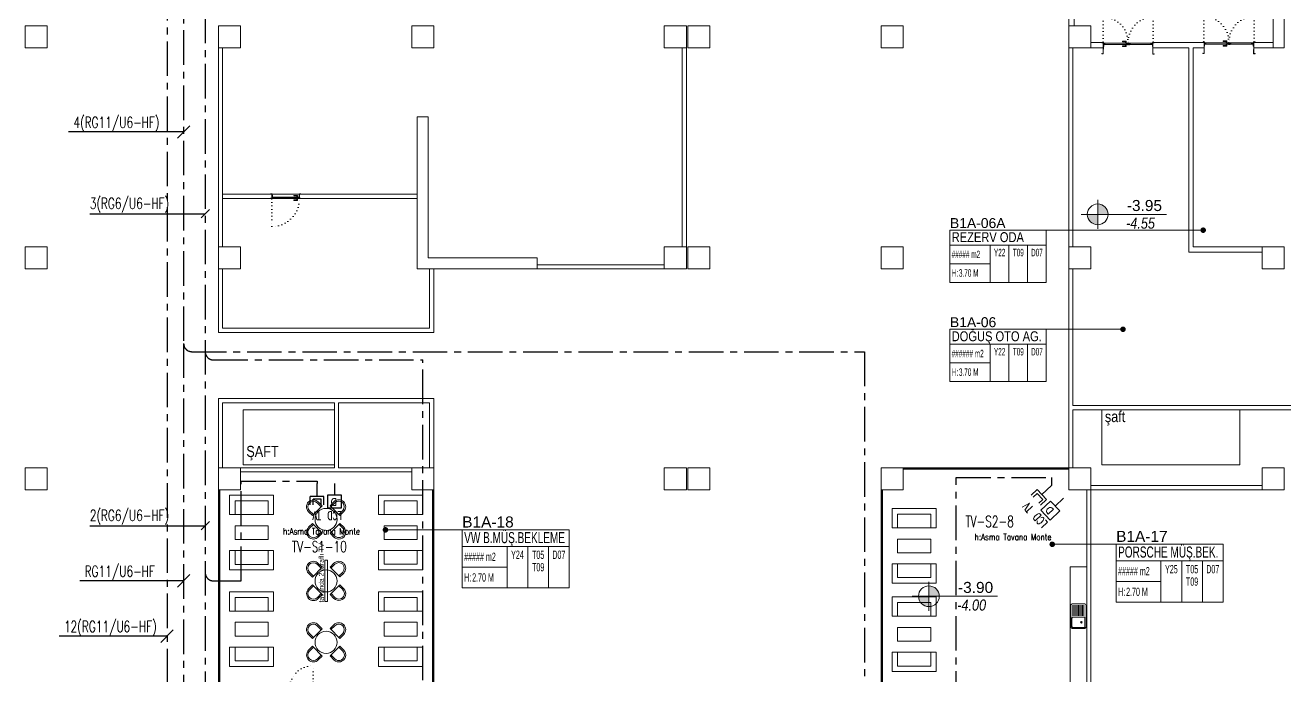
# Model space of a CAD drawing. Header units: metres. Extents: x -17582 to 152404, y -4219 to 29421.
# Drawn here: x 86960 to 91522, y 3327 to 5683 of the extents above; entities that cross this region are included whole.
import ezdxf
from ezdxf.enums import TextEntityAlignment as Align

# ---------------------------------------------------------------- set-up
doc = ezdxf.new("R2010")
doc.units = ezdxf.units.M
doc.header["$LTSCALE"] = 100
doc.header["$MEASUREMENT"] = 0
for name, pattern in [('CENTER', [2, 1.25, -0.25, 0.25, -0.25]), ('DASHDOT', [1, 0.5, -0.25, 0, -0.25]), ('DOT2', [0.125, 0, -0.125]), ('HIDDEN', [0.375, 0.25, -0.125])]:
    doc.linetypes.add(name, pattern=pattern)
doc.layers.get('0').update_dxf_attribs({"color": 9, "lineweight": 9})
for name, color, linetype, lineweight in [('00', 9, 'Continuous', 9), ('01', 9, 'Continuous', 9), ('05', 9, 'Continuous', 9), ('06B', 9, 'Continuous', 9), ('06C', 9, 'Continuous', 9), ('06D', 9, 'Continuous', 9), ('07K', 8, 'Continuous', 9), ('10', 9, 'Continuous', 9), ('15', 9, 'Continuous', 9), ('20', 9, 'DOT2', 9), ('21', 9, 'Continuous', 9), ('21_mahal200', 9, 'Continuous', 9), ('E-DATA LCD EKRAN', 7, 'Continuous', 30), ('E-DATA PRİZİ (RJ45)', 7, 'Continuous', 30), ('E-KABLO', 7, 'Continuous', 30), ('E-YAZI', 7, 'Continuous', 30)]:
    doc.layers.add(name, color=color, linetype=linetype, lineweight=lineweight)
doc.styles.add('Arial', font='arial.ttf', dxfattribs={"height": 2.5})
doc.styles.add('E-YAZI', font='txttw.shx')
doc.styles.add('MuuM_TEXT-ITALIC', font='ARIALNI.TTF')
doc.styles.add('MuuM_TEXT-STANDART', font='ARIALN.TTF')
doc.dimstyles.new('MuuM_DIM200', dxfattribs={"dimscale": 20, "dimtxt": 2, "dimasz": 1, "dimexe": 1, "dimexo": 1, "dimgap": 1, "dimtad": 1, "dimdec": 1, "dimrnd": 0.5, "dimdsep": 46, "dimtxsty": 'MuuM_TEXT-STANDART', "dimblk": 'ARCHTICK', "dimcen": 0, "dimdle": 0.15, "dimclrd": 256, "dimclre": 256, "dimclrt": 256, "dimadec": 0, "dimazin": 0, "dimtfac": 5, "dimtdec": 1, "dimtix": 1, "dimtmove": 2, "dimatfit": 3, "dimldrblk": 'DOT', "dimfxl": 3, "dimfxlon": 1, "dimtolj": 1, "dimlwd": -1, "dimlwe": -1, "dimarcsym": 0})

# ---------------------------------------------------------------- blocks, each defined once
blk = doc.blocks.new('E-LCD+TV')
at = {"layer": 'E-DATA PRİZİ (RJ45)', "color": 1}
for p, q in [((38.5, 77.5), (38.5, 48)), ((38.5, 48), (87.6, 48)), ((48.3, 77.5), (48.3, 57.8)), ((48.3, 57.8), (77.8, 57.8)), ((63, 48), (63, 0)), ((77.8, 77.5), (77.8, 57.8)), ((87.6, 77.5), (87.6, 48)), ((0, 0), (0, 42))]:
    blk.add_line(p, q, dxfattribs=at)
blk.add_lwpolyline([(-24.6, 89.6), (24.6, 89.6), (24.6, 42), (-24.6, 42)], close=True, dxfattribs=at)
at = {"layer": 'E-DATA PRİZİ (RJ45)', "color": 1, "style": 'E-YAZI'}
blk.add_text('D', height=25.6, dxfattribs=at).set_placement((-8.8, 54.6))
at = {"layer": 'E-YAZI', "color": 1, "style": 'E-YAZI', "width": 0.7}
for s, p in [('LCD', (-27, 101.6)), ('TV', (49, 101.6))]:
    blk.add_text(s, height=30, dxfattribs=at).set_placement(p)
blk = doc.blocks.new('p-kolon_80x80')
blk.add_lwpolyline([(-40, -40), (40, -40), (40, 40), (-40, 40)], close=True)
blk = doc.blocks.new('1.Bod.Ara.Sitatik Elk')
at = {"layer": '01'}
for points in [[(7520, -3030), (7480, -3030), (7480, -2824), (7520, -2824)], [(4815, -3790), (4420, -3790), (4420, -3280), (4380, -3280), (4380, -3830), (4815, -3830)]]:
    blk.add_lwpolyline(points, close=True, dxfattribs=at)
for p in [(3000, -2990), (3700, -2990), (4400, -2990), (5315, -2990), (5400, -2990), (6100, -2990), (6780, -2990), (3000, -3790), (3700, -3790), (5315, -3790), (5400, -3790), (6100, -3790), (6780, -3790), (7480, -3790), (3000, -4590), (3700, -4590), (4400, -4590), (5315, -4590), (5400, -4590), (6100, -4590), (6780, -4590), (7480, -4590)]:
    blk.add_blockref('p-kolon_80x80', p, dxfattribs=at)
blk = doc.blocks.new('_ArchTick')
at = {"color": 0, "linetype": 'ByBlock', "const_width": 0.15}
blk.add_lwpolyline([(-0.5, -0.5), (0.5, 0.5)], dxfattribs=at)
blk = doc.blocks.new('_Dot')
at = {"color": 0, "linetype": 'ByBlock', "lineweight": -2}
blk.add_line((-0.5, 0), (-1, 0), dxfattribs=at)
at = {"color": 0, "linetype": 'ByBlock', "const_width": 0.5}
blk.add_lwpolyline([(-0.25, 0, 1), (0.25, 0, 1)], format="xyb", close=True, dxfattribs=at)
blk = doc.blocks.new('0_roomno2')
blk.add_lwpolyline([(19.38, -10.5), (0, -10.5), (0, 0), (19.38, 0)], close=True)
for points in [[(0, -3), (19.38, -3)], [(8.12, -3), (8.12, -10.5)], [(11.88, -3), (11.88, -10.5)], [(15.62, -3), (15.62, -10.5)], [(0, -6.75), (8.12, -6.75)]]:
    blk.add_lwpolyline(points)
at = {"style": 'MuuM_TEXT-STANDART', "width": 0.6}
blk.add_text('H:', height=1.5, dxfattribs=at).set_placement((0.35, -8.61), align=Align.MIDDLE_LEFT)
at = {"style": 'Arial'}
blk.add_attdef('ODANO', (0, 1.17), '', height=2, dxfattribs=at)
blk.add_attdef('MEKANADI', text='', height=2, dxfattribs=at).set_placement((0.35, -3), align=Align.BOTTOM_LEFT)
at = {"style": 'MuuM_TEXT-STANDART', "width": 0.6}
for tag, p in [('M2', (0.35, -4.88)), ('TEMIZTAVANYUKSEKLIGI', (1.8, -8.61))]:
    blk.add_attdef(tag, text='', height=1.5, dxfattribs=at).set_placement(p, align=Align.MIDDLE_LEFT)
for tag, p in [('YER01', (10, -4.5)), ('TAVAN01', (13.75, -4.5)), ('DUVAR01', (17.5, -4.5)), ('YER02', (10, -6.75)), ('TAVAN02', (13.75, -6.75)), ('DUVAR02', (17.5, -6.75)), ('YER03', (10, -9)), ('TAVAN03', (13.75, -9)), ('DUVAR03', (17.5, -9))]:
    blk.add_attdef(tag, text='', height=1.5, dxfattribs=at).set_placement(p, align=Align.MIDDLE_CENTER)
blk = doc.blocks.new('p-tef_porsche')
at = {"linetype": 'Continuous', "lineweight": 13}
for p, q in [((-160, -80), (-160, 80)), ((-90, 80), (-160, 80)), ((-140, -60), (-140, 60)), ((-90, 60), (-140, 60)), ((-90, 80), (-90, -80)), ((-50, -60), (-50, 60)), ((0, 60), (-50, 60)), ((0, 60), (0, -60)), ((40, 80), (40, -80)), ((40, 80), (110, 80)), ((40, 60), (90, 60)), ((90, -60), (90, 60)), ((110, -80), (110, 80)), ((-90, -80), (-160, -80)), ((-90, -60), (-140, -60)), ((0, -60), (-50, -60)), ((40, -60), (90, -60)), ((40, -80), (110, -80))]:
    blk.add_line(p, q, dxfattribs=at)
blk = doc.blocks.new('prf-10x10')
blk.add_lwpolyline([(-5, -5), (5, -5), (5, 5), (-5, 5)], close=True)
at = {"color": 255}
blk.add_solid([(-5, -5), (5, -5), (-5, 5), (5, 5)], dxfattribs=at)
at = {"layer": '10'}
blk.add_point((0, 0), dxfattribs=at)
blk = doc.blocks.new('p-dog-ser-720')
at = {"layer": '06D'}
for points in [[(0, 0), (0, 715)], [(5, 0), (5, 715)]]:
    blk.add_lwpolyline(points, dxfattribs=at)
at = {"layer": '15'}
blk.add_lwpolyline([(2.5, 0), (2.5, 715)], dxfattribs=at)
at = {"layer": '10', "xscale": 0.5, "yscale": 0.5, "rotation": 180}
for p in [(2.5, 717.5), (2.5, 600), (2.5, 480), (2.5, 360), (2.5, 240), (2.5, 120), (2.5, 2.5)]:
    blk.add_blockref('prf-10x10', p, dxfattribs=at)
blk = doc.blocks.new('0_elevationtarget-p-bk')
h = blk.add_hatch(color=250)
h.paths.add_polyline_path([(1.88, 0, 0.414214), (0, 1.88), (0, 0)])
h.paths.add_polyline_path([(0, 0), (-1.88, 0, 0.414214), (0, -1.88)])
blk.add_line((0, -2.62), (0, 2.62))
blk.add_lwpolyline([(12.45, 0), (-3, 0)])
blk.add_circle((0, 0), 1.88)
at = {"style": 'Arial'}
blk.add_attdef('BITMISKOT', text='', height=2, dxfattribs=at).set_placement((4.5, 0), align=Align.BOTTOM_LEFT)
at = {"style": 'MuuM_TEXT-ITALIC'}
blk.add_attdef('FINISHINGFLOORLEVEL', text='', height=2, dxfattribs=at).set_placement((4.5, -0.59), align=Align.TOP_LEFT)
blk = doc.blocks.new('g-kapı kolu-p')
for points in [[(-5, 0.5), (5, 0.5), (5, 1.5), (-5, 1.5)], [(-2.7, 1.5), (2.7, 1.5), (2.7, 2.4), (-2.7, 2.4)], [(-5, -1.5), (5, -1.5), (5, -0.5), (-5, -0.5)], [(-2.7, -1.5), (2.7, -1.5), (2.7, -2.4), (-2.7, -2.4)]]:
    blk.add_lwpolyline(points, close=True)
for points in [[(11.8, 8.2), (-1, 8.2), (-1, 2.4), (0.9, 2.4), (0.9, 6.3), (11.8, 6.3), (11.8, 8.2)], [(11.8, -8.2), (-1, -8.2), (-1, -2.4), (0.9, -2.4), (0.9, -6.3), (11.8, -6.3), (11.8, -8.2)]]:
    blk.add_lwpolyline(points)
blk = doc.blocks.new('k-cambölme-kapı-p')
at = {"layer": '10'}
h = blk.add_hatch(dxfattribs=at)
h.set_pattern_fill('NET', color=256, angle=135, style=0)
h.set_pattern_definition([(135, (3753.7029, 560.85184), (-0.0883883476, -0.0883883476), []), (225, (3753.7029, 560.85184), (0.0883883476, -0.0883883476), [])])
h.paths.add_polyline_path([(2.1, -0.1), (2.1, 0), (2.1, 0), (2, 0.1), (2, 0.1), (2, 0.1), (2, 0.1), (2, -0.3), (1.9, -0.3), (1.9, -0.4), (1.9, -0.5), (1.7, -0.5), (1.8, -0.3), (1.7, -0.3), (1.5, -0.5), (1.4, -0.5), (1.6, -0.3), (1.6, -0.3), (1.5, -0.3), (1.3, -0.4), (1.3, -0.4), (1.3, -0.5), (1.3, -0.5), (1.3, -0.6), (1.3, -0.3), (1.3, -0.3), (1.2, -0.3), (1.2, -0.5), (1.2, -0.6), (1.2, -0.6), (1.3, -0.6), (3.5, -0.6), (3.5, -0.6), (3.4, -0.4), (3.4, -0.3), (3.4, -0.2), (3.4, -0.2), (3.4, -0.2), (2.7, -0.2), (2.7, -0.2), (2.9, -0.2, -1), (2.9, -0.2)])
h.paths.add_polyline_path([(2, -0.2), (2.1, -0.2), (2.1, -0.2), (2.1, -0.2), (2.1, -0.3), (2.9, -0.3), (2.9, -0.3), (2.6, -0.3), (2.5, -0.3), (2.5, -0.3), (2.5, -0.3), (2.5, -0.3), (2.5, -0.3), (2.4, -0.3), (2.4, -0.3), (2.1, -0.3), (2, -0.1), (2, -0.1), (2, -0.1)], flags=16)
h.paths.add_polyline_path([(2.4, -0.3), (2.5, -0.5), (2.1, -0.5), (2.1, -0.3)], flags=16)
h.paths.add_polyline_path([(2.6, -0.3), (2.9, -0.3), (2.9, -0.3), (3.3, -0.3, 0.166992), (3.3, -0.5), (2.7, -0.5), (2.6, -0.4)], flags=16)
h.paths.add_polyline_path([(3, -0.2), (3, -0.2), (3.3, -0.2, 0.10606), (3.3, -0.3), (3, -0.3)], flags=16)
h = blk.add_hatch(dxfattribs=at)
h.set_pattern_fill('NET', color=256, angle=135, style=0)
h.set_pattern_definition([(45, (474.94443, 2280.71206), (0.0883883476, -0.0883883476), []), (315, (474.94443, 2280.71206), (-0.0883883476, -0.0883883476), [])])
h.paths.add_polyline_path([(87.3, -0.2), (87.3, -0.2), (87.1, -0.2, 1), (87.1, -0.2), (87.9, -0.2), (87.9, 0), (87.9, 0), (88, 0.1), (88, 0.1), (88, 0.1), (88, -0.3), (88.1, -0.3), (88.1, -0.4), (88.1, -0.5), (88.3, -0.5), (88.2, -0.3), (88.3, -0.3), (88.5, -0.5), (88.6, -0.5), (88.4, -0.3), (88.4, -0.3), (88.5, -0.3), (88.7, -0.4), (88.7, -0.4), (88.7, -0.5), (88.7, -0.5), (88.7, -0.6), (88.7, -0.3), (88.7, -0.3), (88.8, -0.3), (88.8, -0.5), (88.8, -0.6), (88.8, -0.6), (88.7, -0.6), (86.5, -0.6), (86.5, -0.6), (86.6, -0.4), (86.6, -0.3), (86.6, -0.2), (86.6, -0.2), (86.6, -0.2)])
h.paths.add_polyline_path([(87.3, -0.5), (87.4, -0.4), (87.4, -0.3), (87.1, -0.3), (87.1, -0.3), (87, -0.3), (87, -0.3), (87, -0.2), (87, -0.2), (86.7, -0.2, -0.292264), (86.7, -0.5)], flags=16)
h.paths.add_polyline_path([(87.5, -0.5), (87.6, -0.5), (87.5, -0.4)], flags=16)
h.paths.add_polyline_path([(87.6, -0.4), (87.7, -0.5), (87.9, -0.5), (87.9, -0.3), (87.6, -0.3)], flags=16)
h.paths.add_polyline_path([(87.6, -0.5), (87.7, -0.6), (87.7, -0.5)], flags=16)
for points in [[(2, -0.3), (2, 2.1), (2.1, 2.1), (2.1, 2.3, 0.414214), (1.9, 2.4), (0.1, 2.4, 0.414214), (0, 2.4), (0, -2.4, 0.414214), (0.1, -2.4), (2.1, -2.4), (2.1, -2.3), (2.1, -2.2), (2.1, -2.2), (2.1, -2.2), (2.1, -2.2), (2.1, -2.2), (2.1, -0.9)], [(88, -0.3), (88, 2.1), (87.9, 2.1), (87.9, 2.3, -0.414214), (88.1, 2.4), (89.9, 2.4, -0.414214), (90, 2.4), (90, -2.4, -0.414214), (89.9, -2.4), (87.9, -2.4), (87.9, -2.3), (87.9, -2.2), (87.9, -2.2), (87.9, -2.2), (87.9, -2.2), (87.9, -2.2), (87.9, -0.9)], [(1.5, -0.3), (1.3, -0.4), (1.3, -0.4), (1.3, -0.5), (1.3, -0.5), (1.3, -0.6), (1.3, -0.3), (1.3, -0.3), (1.2, -0.3), (1.2, -0.5), (1.2, -0.6), (1.2, -0.6), (1.3, -0.6), (3.5, -0.6), (3.5, -0.6), (3.4, -0.4), (3.4, -0.3), (3.4, -0.2), (3.4, -0.2), (3.4, -0.2), (2.7, -0.2), (2.7, -0.2), (2.9, -0.2, -1), (2.9, -0.2, -1)], [(88.5, -0.3), (88.7, -0.4), (88.7, -0.4), (88.7, -0.5), (88.7, -0.5), (88.7, -0.6), (88.7, -0.3), (88.7, -0.3), (88.8, -0.3), (88.8, -0.5), (88.8, -0.6), (88.8, -0.6), (88.7, -0.6), (86.5, -0.6), (86.5, -0.6), (86.6, -0.4), (86.6, -0.3), (86.6, -0.2), (86.6, -0.2), (86.6, -0.2), (87.3, -0.2), (87.3, -0.2), (87.1, -0.2, 1), (87.1, -0.2, 1)], [(86.7, -0.5), (87.3, -0.5), (87.4, -0.4), (87.4, -0.3), (87.1, -0.3), (87.1, -0.3), (87, -0.3), (87, -0.3), (87, -0.2), (87, -0.2), (86.7, -0.2, 1)]]:
    blk.add_lwpolyline(points, format="xyb", dxfattribs=at)
at = {"layer": '10', "linetype": 'DASHDOT', "ltscale": 0.05}
for points in [[(3.2, 3.6), (0.2, 3.6)], [(1.7, 2.1), (1.7, 4.9)], [(6.1, 1.4), (6.1, -0.5)]]:
    blk.add_lwpolyline(points, dxfattribs=at)
at = {"layer": '10'}
for points in [[(1.8, 2.3), (0.2, 2.3), (0.2, 2), (0.4, 2), (0.4, 1.9), (0.2, 1.9), (0.2, 1.2), (0.4, 1.2), (0.4, -0.4), (0.2, -0.4), (0.2, -1.2), (0.4, -1.2), (0.4, -1.4), (0.2, -1.4), (0.2, -2.2), (1.8, -2.2), (1.8, -1.7), (1.6, -1.7), (1.6, -1.6), (1.8, -1.6), (1.8, -1.4), (1.6, -1.4), (1.6, -1.2), (1.7, -1.2), (1.7, -0.8), (1.1, -0.8), (1.1, -0.1), (1.5, -0.1), (1.5, 1.9), (1.6, 2), (1.8, 2), (1.8, 2.3)], [(0.7, 3.6), (0.7, 2.4)], [(0.7, 2.3), (0.7, -0.2), (1.1, -0.2)], [(1.1, 2.4), (1.1, 2.9)], [(1.1, -0.1), (1.1, 2.3)], [(1.5, 1.9), (1.1, 1.9)], [(1.2, 1.9), (1.2, -0.1)], [(2.9, -0.2), (2.1, -0.1), (2.1, 0), (2.1, 0), (2, 0.1), (2, 0.1), (2, 0.1), (2, 0.1)], [(3.8, 0.9), (2.6, 3.2)], [(4.1, 1.3), (2.7, 4)], [(8.1, 0.9), (8.1, 1.3), (4.1, 1.3)], [(5.3, 0.9), (5.3, -0.2)], [(5.5, 1.3), (5.8, 1), (5.8, 0.9)], [(5.6, 0.9), (5.6, -0.2)], [(6.8, 1.3), (6.5, 1), (6.5, 0.9)], [(6.7, 0.9), (6.7, -0.2)], [(7, 0.9), (7, -0.2)], [(87.1, -0.2), (87.9, -0.2), (87.9, 0), (87.9, 0), (88, 0.1), (88, 0.1), (88, 0.1)], [(88.2, 2.3), (89.8, 2.3), (89.8, 2), (89.6, 2), (89.6, 1.9), (89.8, 1.9), (89.8, 1.2), (89.6, 1.2), (89.6, -0.4), (89.8, -0.4), (89.8, -1.2), (89.6, -1.2), (89.6, -1.4), (89.8, -1.4), (89.8, -2.2), (88.2, -2.2), (88.2, -1.7), (88.4, -1.7), (88.4, -1.6), (88.2, -1.6), (88.2, -1.4), (88.4, -1.4), (88.4, -1.2), (88.3, -1.2), (88.3, -0.8), (88.9, -0.8), (88.9, -0.1), (88.5, -0.1), (88.5, 1.9), (88.4, 2), (88.2, 2), (88.2, 2.3)], [(2.1, -0.9), (3.6, -0.9), (3.6, -0.6), (1.2, -0.6), (1.2, -0.3), (2, -0.3)], [(1.6, -0.3), (1.6, -0.3), (1.4, -0.5), (1.5, -0.5), (1.7, -0.3)], [(1.8, -0.3), (1.7, -0.5), (1.9, -0.5), (1.9, -0.4), (1.9, -0.3)], [(3.3, -0.5), (2.7, -0.5), (2.6, -0.4), (2.6, -0.3), (2.9, -0.3), (2.9, -0.3)], [(3.3, -0.3), (3.3, -0.3), (2.9, -0.3)], [(3, -0.3), (3, -0.2), (3, -0.2), (3.3, -0.2)], [(3, -0.3), (3.3, -0.3), (3.3, -0.3)], [(4.1, -0.2), (4.1, -0.5), (8.1, -0.5)], [(8.1, -0.5), (8.1, -0.2)], [(87.9, -0.9), (86.4, -0.9), (86.4, -0.6), (88.8, -0.6), (88.8, -0.3), (88, -0.3)], [(87.6, -0.5), (87.5, -0.4), (87.5, -0.5), (87.6, -0.5)], [(88.2, -0.3), (88.3, -0.5), (88.1, -0.5), (88.1, -0.4), (88.1, -0.3)], [(88.4, -0.3), (88.4, -0.3), (88.6, -0.5), (88.5, -0.5), (88.3, -0.3)]]:
    blk.add_lwpolyline(points, dxfattribs=at)
for points in [[(2, -0.1), (2, -0.1), (2, -0.2), (2.1, -0.2), (2.1, -0.2), (2.1, -0.2), (2.1, -0.3), (2.9, -0.3), (2.9, -0.3), (2.6, -0.3), (2.5, -0.3), (2.5, -0.3), (2.5, -0.3), (2.5, -0.3), (2.5, -0.3), (2.4, -0.3), (2.4, -0.3), (2.1, -0.3), (2, -0.1)], [(2.1, -0.5), (2.1, -0.3), (2.4, -0.3), (2.5, -0.5), (2.5, -0.5)], [(87.9, -0.5), (87.9, -0.3), (87.6, -0.3), (87.6, -0.4), (87.7, -0.5)], [(87.6, -0.5), (87.7, -0.5), (87.7, -0.6)]]:
    blk.add_lwpolyline(points, close=True, dxfattribs=at)
blk.add_circle((1.7, 3.7), 1.02, dxfattribs=at)
for centre, start, end in [((3.6, -0.4), 148.8979, 173.1144), ((3.6, -0.4), 176.143, 214.0649), ((86.4, -0.4), 325.9351, 31.1021)]:
    blk.add_arc(centre, 0.322, start, end, dxfattribs=at)
at = {"layer": '15', "linetype": 'DOT2'}
blk.add_lwpolyline([(2.5, 0.4), (2.5, 85.4)], dxfattribs=at)
at = {"layer": '15'}
blk.add_lwpolyline([(2.6, 0.9), (87.4, 0.9), (87.5, 0.8), (87.5, -0.1), (87.4, -0.2), (2.6, -0.2), (2.6, -0.2), (2.5, -0.1), (2.5, 0.8), (2.6, 0.9)], dxfattribs=at)
at = {"layer": '15', "linetype": 'DOT2'}
blk.add_arc((2.5, 0.4), 85, 0, 90, dxfattribs=at)
at = {"layer": '20'}
for p, q in [((87.9, 2.4), (2.1, 2.4)), ((87.9, 2.1), (2.1, 2.1)), ((87.9, -2.2), (2.1, -2.2)), ((87.9, -2.4), (2.1, -2.4))]:
    blk.add_line(p, q, dxfattribs=at)
at = {"layer": '06C', "xscale": -1}
blk.add_blockref('g-kapı kolu-p', (79.6, 0.4), dxfattribs=at)
blk = doc.blocks.new('prf-scr2')
at = {"linetype": 'DOT2', "ltscale": 10}
blk.add_line((0, 0.2), (0, -1.1), dxfattribs=at)
for p, q in [((-0.1, -0.2), (0.1, -0.3)), ((0.1, -0.2), (-0.1, -0.2)), ((0.1, -0.3), (-0.1, -0.3)), ((-0.1, -0.3), (0.1, -0.4)), ((0.1, -0.4), (-0.1, -0.4)), ((0.1, -0.5), (-0.1, -0.4)), ((-0.1, -0.4), (0.1, -0.4)), ((0.1, -0.6), (-0.1, -0.5)), ((-0.1, -0.5), (0.1, -0.5)), ((-0.1, -0.6), (0.1, -0.7)), ((0.1, -0.6), (-0.1, -0.6)), ((-0.1, -0.6), (0.1, -0.6)), ((-0.1, -0.7), (0.1, -0.8)), ((0.1, -0.7), (-0.1, -0.7)), ((-0.1, -0.8), (0.1, -0.8)), ((0.1, -0.8), (-0.1, -0.8)), ((0.1, -0.2), (0, -0.1)), ((0, -0.2), (0.1, -0.2))]:
    blk.add_line(p, q)
blk.add_lwpolyline([(0.2, 0), (-0.2, 0), (-0.2, 0), (-0.1, -0.1), (0.1, -0.1), (0.2, 0), (0.2, 0)], close=True)
for points in [[(0.2, 0), (-0.2, 0)], [(-0.1, -0.1), (-0.1, -0.2), (-0.1, -0.2), (-0.1, -0.2), (-0.1, -0.2), (-0.1, -0.3), (-0.1, -0.3), (-0.1, -0.3), (-0.1, -0.3), (-0.1, -0.4), (-0.1, -0.4), (-0.1, -0.4), (-0.1, -0.4), (-0.1, -0.4), (-0.1, -0.5), (-0.1, -0.5), (-0.1, -0.5), (-0.1, -0.5), (-0.1, -0.5), (-0.1, -0.5), (-0.1, -0.6), (-0.1, -0.6), (-0.1, -0.6), (-0.1, -0.6), (-0.1, -0.6), (-0.1, -0.7), (-0.1, -0.7), (-0.1, -0.7), (-0.1, -0.7), (-0.1, -0.7), (-0.1, -0.8), (-0.1, -0.8), (-0.1, -0.8), (-0.1, -0.8), (0, -0.9), (0, -0.9), (0, -0.9), (0.1, -0.8), (0.1, -0.8), (0.1, -0.7), (0.1, -0.7), (0.1, -0.7), (0.1, -0.7), (0.1, -0.7), (0.1, -0.7), (0.1, -0.6), (0.1, -0.6), (0.1, -0.6), (0.1, -0.6), (0.1, -0.6), (0.1, -0.5), (0.1, -0.5), (0.1, -0.5), (0.1, -0.5), (0.1, -0.4), (0.1, -0.4), (0.1, -0.4), (0.1, -0.4), (0.1, -0.4), (0.1, -0.3), (0.1, -0.3), (0.1, -0.3), (0.1, -0.3), (0.1, -0.3), (0.1, -0.3), (0.1, -0.2), (0.1, -0.2), (0.1, -0.2), (0.1, -0.2), (0.1, -0.2), (0.1, -0.1)]]:
    blk.add_lwpolyline(points)
blk = doc.blocks.new('gr-p-barel kilitli kapı kolu')
at = {"flags": 128}
for points in [[(-0.9, 0.8), (-0.9, 4.9), (-11.7, 4.9), (-11.7, 6.7), (0.9, 6.7), (0.9, 0.8)], [(-0.8, 5), (0.8, 6.6)]]:
    blk.add_lwpolyline(points, dxfattribs=at)
blk.add_lwpolyline([(-2.75, 0), (-2.75, 0.7), (2.75, 0.7), (2.75, 0)])
blk.add_lwpolyline([(-1.3, 0.7), (1.3, 0.7), (1.3, 0.8), (-1.3, 0.8)], close=True)
blk = doc.blocks.new('K2_SAC')
at = {"layer": '06C'}
blk.add_lwpolyline([(-71.5, 60.3, 1), (-71.8, 59.6), (-69.9, 58.9), (-69.6, 59.7), (-71.6, 60.4)], format="xyb", dxfattribs=at)
blk.add_arc((-71.6, 60), 0.5, 34.0049, 287.7447, dxfattribs=at)
at = {"layer": '10'}
for points in [[(-161, 84.1, 0.414214), (-160.8, 83.7), (-159.8, 83.3, 0.414214), (-159.5, 83.5), (-157.4, 89.6, 0.414214), (-157.5, 90, 0.414214), (-157.9, 89.8), (-158.2, 88.9), (-159.2, 89.3), (-156.2, 97.8, 0.414214), (-156.4, 98.1), (-160.6, 99.6, 0.414214), (-160.9, 99.4), (-161.2, 98.5, 0.414214), (-161, 98.2), (-160, 97.8), (-159.9, 98), (-161, 98.4, -0.414214), (-161, 98.5), (-160.7, 99.3, -0.414214), (-160.6, 99.4), (-156.5, 97.9, -0.414214), (-156.4, 97.8), (-159.4, 89.1), (-158.1, 88.7), (-157.7, 89.7, -0.414214), (-157.6, 89.8, -0.414214), (-157.5, 89.6), (-159.6, 83.6, -0.414214), (-159.8, 83.5), (-160.7, 83.9, -0.414214), (-160.8, 84), (-160.5, 84.8), (-160.7, 84.9)], [(-156.5, 98.7), (-155.4, 97.7), (-156.3, 94.9), (-156.2, 94.9), (-155.2, 97.7), (-156.3, 98.8, 14.796002)], [(-174.4, 60.3, 0.414214), (-174.4, 60.2), (-170.2, 58.7, 0.414214), (-170.1, 58.8), (-159.7, 88.3), (-159.5, 88.2), (-169.9, 58.7, -0.414214), (-170.3, 58.6), (-174.4, 60, -0.414214), (-174.6, 60.4), (-174.3, 61.2, -0.414214), (-173.9, 61.4), (-172.9, 61.1), (-173, 60.9), (-174, 61.2, 0.414214), (-174.1, 61.2)], [(4, -2.7, -0.414214), (3.9, -2.7), (-0.3, -1.3, -0.414214), (-0.4, -1.2), (10.4, 29.3), (10.2, 29.4), (-0.6, -1.1, 0.414214), (-0.4, -1.5), (3.8, -2.9, 0.414214), (4.2, -2.7), (4.5, -1.9, 0.414214), (4.3, -1.5), (3.2, -1.1), (3.2, -1.3), (4.2, -1.7, -0.414214), (4.3, -1.8)], [(8.7, 25.2, -0.414214), (8.3, 25), (7.4, 25.4, -0.414214), (7.2, 25.7), (9.3, 31.8, -0.414214), (9.7, 32, -0.414214), (9.9, 31.6), (9.6, 30.7), (10.5, 30.4), (13.5, 38.9, -0.414214), (13.9, 39.1), (18, 37.7, -0.414214), (18.2, 37.3), (17.9, 36.4, -0.414214), (17.5, 36.2), (16.5, 36.6), (16.5, 36.8), (17.6, 36.4, 0.414214), (17.7, 36.5), (18, 37.3, 0.414214), (17.9, 37.5), (13.8, 38.9, 0.414214), (13.7, 38.8), (10.6, 30.2), (9.3, 30.6), (9.7, 31.7, 0.414214), (9.6, 31.8, 0.414214), (9.5, 31.7), (7.4, 25.7, 0.414214), (7.5, 25.5), (8.4, 25.2, 0.414214), (8.5, 25.3), (8.8, 26.1), (9, 26.1)], [(14.3, 39.5), (12.8, 39.3), (11.8, 36.6), (11.6, 36.7), (12.6, 39.5), (14.2, 39.7, -14.796002)]]:
    blk.add_lwpolyline(points, format="xyb", close=True, dxfattribs=at)
for points in [[(-73.8, 64.8), (-74.4, 62.9), (-74.1, 62.8), (-74.5, 61.8), (-157.3, 90.5), (-157, 91.5), (-156.7, 91.4), (-156.1, 93.3), (-156.3, 93.4), (-156.9, 91.8), (-157.2, 91.9), (-157.7, 90.3), (-74.3, 61.4), (-73.8, 63), (-74, 63.1), (-73.5, 64.7)], [(-74.4, 62.9), (-73.8, 64.8), (-73.2, 64.6), (-72.7, 66.1), (-156.1, 95.1), (-156.6, 93.5), (-156.1, 93.3), (-156.7, 91.4), (-156.4, 91.3), (-155.7, 93.5), (-156.2, 93.7), (-155.9, 94.7), (-73, 66), (-73.4, 65), (-74, 65.2), (-74.7, 63), (-74.4, 62.9)], [(-72.2, 64.2), (-72.8, 62.3), (-73.1, 62.4), (-73.4, 61.4), (9.9, 32.5), (10.2, 33.5), (9.9, 33.6), (10.6, 35.5), (10.9, 35.4), (10.3, 33.8), (10.6, 33.7), (10.1, 32.2), (-73.8, 61.3), (-73.3, 62.8), (-73, 62.7), (-72.4, 64.3)], [(-72.8, 62.3), (-72.2, 64.2), (-72.7, 64.4), (-72.2, 66), (11.7, 36.9), (11.2, 35.3), (10.6, 35.5), (9.9, 33.6), (9.7, 33.7), (10.4, 35.9), (11, 35.7), (11.3, 36.7), (-72, 65.6), (-72.3, 64.6), (-71.8, 64.4), (-72.5, 62.2), (-72.8, 62.3)]]:
    blk.add_lwpolyline(points, dxfattribs=at)
for points in [[(-156.7, 90.5), (-152.9, 89.2), (-151.6, 93), (-155.4, 94.3)], [(-156.3, 90.7), (-153.1, 89.6), (-152, 92.8), (-155.2, 93.9)], [(-75, 62.2), (-80.7, 64.1), (-79.3, 67.9), (-73.7, 66)], [(-75.2, 62.6), (-80.3, 64.3), (-79.2, 67.5), (-74.1, 65.8)], [(-75.2, 61), (-73.4, 60.4), (-73.2, 60.9), (-75.6, 61.7), (-75.6, 61.7), (-75.7, 61.2)], [(-71.3, 66.4), (-73.1, 67), (-73.3, 66.5), (-71.5, 65.9), (-70.9, 65.7), (-70.7, 66.2)], [(-72.8, 61.4), (-67.1, 59.5), (-65.8, 63.2), (-71.5, 65.2)], [(-72.4, 61.6), (-67.3, 59.8), (-66.2, 63.1), (-71.3, 64.8)], [(9.4, 32.9), (3.7, 34.9), (5, 38.7), (10.7, 36.7)], [(9.2, 33.3), (4.1, 35.1), (5.2, 38.3), (10.3, 36.5)]]:
    blk.add_lwpolyline(points, close=True, dxfattribs=at)
for centre in [(-156.9, 99.4), (15, 39.8)]:
    blk.add_circle(centre, 0.55, dxfattribs=at)
at = {"layer": '20'}
for p, q in [((-156.9, 99.4), (-127.2, 184.9)), ((15, 39.8), (44.6, 125.3))]:
    blk.add_line(p, q, dxfattribs=at)
at = {"layer": '20', "linetype": 'HIDDEN'}
for points in [[(-156.6, 98), (-157, 96.8), (-158.4, 97.2), (-158, 98.5)], [(-156.5, 98.7), (-157.1, 97), (-158.1, 97.4), (-157.6, 99.1)], [(13.9, 38.9), (13.5, 37.6), (14.9, 37.2), (15.3, 38.4)], [(14.3, 39.5), (13.7, 37.8), (14.8, 37.4), (15.3, 39.1)]]:
    blk.add_lwpolyline(points, dxfattribs=at)
at = {"layer": '20'}
for centre, start, end in [((-156.9, 99.4), 338.4691, 70.8748), ((15, 39.8), 70.8748, 163.2805)]:
    blk.add_arc(centre, 90.5, start, end, dxfattribs=at)
at = {"layer": '06B', "xscale": -1, "rotation": 160.8747897857572}
blk.add_blockref('gr-p-barel kilitli kapı kolu', (-81.9, 64), dxfattribs=at)
at = {"layer": '06B', "rotation": 340.8747897857572}
blk.add_blockref('gr-p-barel kilitli kapı kolu', (-80.2, 68.8), dxfattribs=at)
at = {"layer": '10', "rotation": 70.87478978575723}
for p in [(-156.6, 92.6), (-72.7, 63.5)]:
    blk.add_blockref('prf-scr2', p, dxfattribs=at)
at = {"layer": '10', "xscale": -1, "rotation": 250.8747897857573}
for p in [(-73.8, 63.9), (10.6, 34.6)]:
    blk.add_blockref('prf-scr2', p, dxfattribs=at)
blk = doc.blocks.new('m-mu-evye01-p')
for points in [[(-45, 9.5), (-45, 50.5, -0.414214), (-38, 57.5), (38, 57.5, -0.414214), (45, 50.5), (45, 9.5, -0.414214), (38, 2.5), (-38, 2.5, -0.414214)], [(-4, 9.5), (-4, 50.5, 0.414214), (-7, 53.5), (-38, 53.5, 0.414214), (-41, 50.5), (-41, 9.5, 0.414214), (-38, 6.5), (-7, 6.5, 0.414214)]]:
    blk.add_lwpolyline(points, format="xyb", close=True)
for points in [[(40, 50), (1, 50)], [(40, 45), (1, 45)], [(40, 40), (1, 40)], [(40, 35), (1, 35)], [(40, 30), (1, 30)], [(40, 25), (1, 25)], [(40, 20), (1, 20)], [(40, 15), (1, 15)], [(40, 10), (1, 10)]]:
    blk.add_lwpolyline(points)
for radius in [2.5, 2]:
    blk.add_circle((-22.5, 19.5), radius)
blk.add_point((0, 0))
blk = doc.blocks.new('K-SAC-01')
at = {"layer": '10'}
for points in [[(-4.6, 16.2, -0.414214), (-4.5, 16.3), (-0.1, 16.3, -0.414214), (0, 16.2), (0, 5.9), (0.2, 5.9), (0.2, 16.2, 0.414214), (-0.1, 16.5), (-4.5, 16.5, 0.414214), (-4.8, 16.2), (-4.8, 15.3, 0.414214), (-4.5, 15), (-3.4, 15), (-3.4, 15.2), (-4.5, 15.2, -0.414214), (-4.6, 15.3)], [(0.2, 10.3, -0.414214), (0.5, 10.6), (1.5, 10.6, -0.414214), (1.8, 10.3), (1.8, 3.9, -0.414214), (1.5, 3.6, -0.414214), (1.2, 3.9), (1.2, 4.8), (0.2, 4.8), (0.2, -1.2, -0.414214), (-0.1, -1.5), (-4.5, -1.5, -0.414214), (-4.8, -1.2), (-4.8, -0.3, -0.414214), (-4.5, 0), (-3.4, 0), (-3.4, -0.2), (-4.5, -0.2, 0.414214), (-4.6, -0.3), (-4.6, -1.2, 0.414214), (-4.5, -1.3), (-0.1, -1.3, 0.414214), (0, -1.2), (0, 5), (1.4, 5), (1.4, 3.9, 0.414214), (1.5, 3.8, 0.414214), (1.6, 3.9), (1.6, 10.3, 0.414214), (1.5, 10.4), (0.5, 10.4, 0.414214), (0.4, 10.3), (0.4, 9.4), (0.2, 9.4)], [(-0.4, -2), (1, -1.4), (1, 1.5), (1.2, 1.5), (1.2, -1.5), (-0.3, -2.2, -14.796002)], [(99.8, 10.3, 0.414214), (99.5, 10.6), (98.5, 10.6, 0.414214), (98.2, 10.3), (98.2, 3.9, 0.414214), (98.5, 3.6, 0.414214), (98.8, 3.9), (98.8, 4.8), (99.8, 4.8), (99.8, -1.2, 0.414214), (100.1, -1.5), (104.5, -1.5, 0.414214), (104.8, -1.2), (104.8, -0.3, 0.414214), (104.5, 0), (103.4, 0), (103.4, -0.2), (104.5, -0.2, -0.414214), (104.6, -0.3), (104.6, -1.2, -0.414214), (104.5, -1.3), (100.1, -1.3, -0.414214), (100, -1.2), (100, 5), (98.6, 5), (98.6, 3.9, -0.414214), (98.5, 3.8, -0.414214), (98.4, 3.9), (98.4, 10.3, -0.414214), (98.5, 10.4), (99.5, 10.4, -0.414214), (99.6, 10.3), (99.6, 9.4), (99.8, 9.4)], [(104.6, 16.2, 0.414214), (104.5, 16.3), (100.1, 16.3, 0.414214), (100, 16.2), (100, 5.9), (99.8, 5.9), (99.8, 16.2, -0.414214), (100.1, 16.5), (104.5, 16.5, -0.414214), (104.8, 16.2), (104.8, 15.3, -0.414214), (104.5, 15), (103.4, 15), (103.4, 15.2), (104.5, 15.2, 0.414214), (104.6, 15.3)]]:
    blk.add_lwpolyline(points, format="xyb", close=True, dxfattribs=at)
for points in [[(98.8, 0.1), (98.8, 2.1), (99.1, 2.1), (99.1, 3.2), (1.5, 3.2), (1.5, 2.1), (1.8, 2.1), (1.8, 0.1), (1.5, 0.1), (1.5, 1.9), (1.2, 1.9), (1.2, 3.5), (99.4, 3.5), (99.4, 1.9), (99.1, 1.9), (99.1, 0.1)], [(98.8, 2.1), (98.8, 0.1), (99.4, 0.1), (99.4, -1.5), (1.2, -1.5), (1.2, 0.1), (1.8, 0.1), (1.8, 2.1), (2.1, 2.1), (2.1, -0.1), (1.5, -0.1), (1.5, -1.2), (99.1, -1.2), (99.1, -0.1), (98.5, -0.1), (98.5, 2.1), (98.8, 2.1)]]:
    blk.add_lwpolyline(points, dxfattribs=at)
for points in [[(2.1, 3), (8.1, 3), (8.1, -1), (2.1, -1)], [(2.4, 2.7), (7.8, 2.7), (7.8, -0.7), (2.4, -0.7)], [(98.5, 3), (92.5, 3), (92.5, -1), (98.5, -1)], [(98.2, 2.7), (92.8, 2.7), (92.8, -0.7), (98.2, -0.7)]]:
    blk.add_lwpolyline(points, close=True, dxfattribs=at)
blk.add_circle((-0.9, -2.5), 0.55, dxfattribs=at)
at = {"layer": '20', "linetype": 'HIDDEN'}
for points in [[(-0.2, -1.3), (-0.2, 0), (-1.7, 0), (-1.7, -1.3)], [(-0.4, -2), (-0.4, -0.2), (-1.5, -0.2), (-1.5, -2)]]:
    blk.add_lwpolyline(points, dxfattribs=at)
at = {"layer": '20'}
blk.add_lwpolyline([(-0.9, -2.5), (-0.9, -102.9)], dxfattribs=at)
blk.add_arc((-0.9, -2.5), 100.4, 270, 1.5131, dxfattribs=at)
at = {"layer": '06B'}
blk.add_blockref('gr-p-barel kilitli kapı kolu', (91.4, 3.5), dxfattribs=at)
at = {"layer": '06B', "xscale": -1, "rotation": 180}
blk.add_blockref('gr-p-barel kilitli kapı kolu', (91.4, -1.5), dxfattribs=at)
at = {"layer": '10', "xscale": -1, "rotation": 90}
blk.add_blockref('prf-scr2', (1.5, 1), dxfattribs=at)
at = {"layer": '10', "rotation": 270}
blk.add_blockref('prf-scr2', (99.1, 1.2), dxfattribs=at)
blk = doc.blocks.new('1.Bod.Ara.Mimari Elk')
blk.add_lwpolyline([(6775, -2950), (6740, -2950)])
at = {"layer": '00'}
for points in [[(6740, -2590), (6740, -2950), (6760, -2950), (6760, -2590), (6740, -2590)], [(7440, -3750), (7190, -3750), (7190, -3030), (7230, -3030), (7230, -3010), (7045, -3010), (7045, -3030), (7175, -3030), (7175, -3770), (7440, -3770)], [(4380, -3560), (3675, -3560), (3675, -3575), (4380, -3575)], [(3660, -4060), (4440, -4060), (4440, -3830), (4425, -3830), (4425, -4045)], [(4425, -4045), (3675, -4045), (3675, -3830), (3660, -3830), (3660, -4060)], [(4815, -3830), (5275, -3830), (5275, -3815), (4815, -3815), (4815, -3830)], [(7375, -4325), (6755, -4325), (6755, -3830), (6740, -3830), (6740, -4550), (6755, -4550), (6755, -4340), (6845, -4340), (6845, -4340), (7375, -4340), (7375, -4340)], [(4360, -4550), (4095, -4550), (4095, -4315), (4425, -4315), (4425, -4550), (4440, -4550), (4440, -4300), (3660, -4300), (3660, -4550)], [(3675, -4550), (3675, -4315), (4080, -4315), (4080, -4550), (3740, -4550)], [(7375, -4325), (7590, -4325)], [(7375, -4340), (7590, -4340)], [(4360, -4565), (3740, -4565)]]:
    blk.add_lwpolyline(points, dxfattribs=at)
for points in [[(6820, -3010), (6865, -3010), (6865, -3030), (6820, -3030)], [(7410, -3030), (7480, -3030), (7480, -3010), (7410, -3010)], [(3660, -3030), (3660, -3750), (3675, -3750), (3675, -3030)], [(5355, -3750), (5355, -3030), (5340, -3030), (5340, -3750)], [(6740, -3750), (6740, -3030), (6755, -3030), (6755, -3750)], [(6820, -5350), (6805, -5350), (6805, -4630), (6820, -4630)], [(7440, -4630), (6820, -4630), (6820, -4615), (7440, -4615)]]:
    blk.add_lwpolyline(points, close=True, dxfattribs=at)
at = {"layer": '05', "lineweight": 15}
for p, q in [((4035.78, -4688.08), (4000.43, -4723.43)), ((4032.25, -4691.61), (4018.11, -4677.47)), ((4021.64, -4673.94), (4035.78, -4688.08)), ((4064.07, -4687.93), (4078.21, -4673.79)), ((4099.42, -4723.28), (4064.07, -4687.93)), ((4081.74, -4677.32), (4067.6, -4691.46)), ((4000.43, -4723.43), (3986.29, -4709.29)), ((3989.82, -4705.76), (4003.96, -4719.9)), ((4095.89, -4719.75), (4110.03, -4705.61)), ((4113.56, -4709.14), (4099.42, -4723.28)), ((3986.44, -4765.86), (4000.58, -4751.72)), ((4004.11, -4755.25), (3989.97, -4769.39)), ((4000.58, -4751.72), (4035.93, -4787.07)), ((4018.26, -4797.68), (4032.4, -4783.54)), ((4035.93, -4787.07), (4021.79, -4801.21)), ((4064.22, -4786.92), (4099.57, -4751.57)), ((4078.36, -4801.06), (4064.22, -4786.92)), ((4067.75, -4783.39), (4081.89, -4797.53)), ((4110.18, -4769.24), (4096.04, -4755.1)), ((4099.57, -4751.57), (4113.71, -4765.71)), ((4035.78, -4910.58), (4000.43, -4945.93)), ((4032.25, -4914.11), (4018.11, -4899.97)), ((4021.64, -4896.44), (4035.78, -4910.58)), ((4064.07, -4910.43), (4078.21, -4896.29)), ((4099.42, -4945.78), (4064.07, -4910.43)), ((4081.74, -4899.82), (4067.6, -4913.96)), ((4000.43, -4945.93), (3986.29, -4931.79)), ((3989.82, -4928.26), (4003.96, -4942.4)), ((4095.89, -4942.25), (4110.03, -4928.11)), ((4113.56, -4931.64), (4099.42, -4945.78)), ((3986.44, -4988.36), (4000.58, -4974.22)), ((4004.11, -4977.75), (3989.97, -4991.89)), ((4000.58, -4974.22), (4035.93, -5009.57)), ((4018.26, -5020.18), (4032.4, -5006.04)), ((4035.93, -5009.57), (4021.79, -5023.71)), ((4064.22, -5009.42), (4099.57, -4974.07)), ((4078.36, -5023.56), (4064.22, -5009.42)), ((4067.75, -5005.89), (4081.89, -5020.03)), ((4110.18, -4991.74), (4096.04, -4977.6)), ((4099.57, -4974.07), (4113.71, -4988.21)), ((4000.43, -5168.43), (3986.29, -5154.29)), ((3989.82, -5150.76), (4003.96, -5164.9)), ((4035.78, -5133.08), (4000.43, -5168.43)), ((4032.25, -5136.61), (4018.11, -5122.47)), ((4021.64, -5118.94), (4035.78, -5133.08)), ((4064.07, -5132.93), (4078.21, -5118.79)), ((4099.42, -5168.28), (4064.07, -5132.93)), ((4081.74, -5122.32), (4067.6, -5136.46)), ((4095.89, -5164.75), (4110.03, -5150.61)), ((4113.56, -5154.14), (4099.42, -5168.28)), ((3986.44, -5210.86), (4000.58, -5196.72)), ((4004.11, -5200.25), (3989.97, -5214.39)), ((4000.58, -5196.72), (4035.93, -5232.07)), ((4064.22, -5231.92), (4099.57, -5196.57)), ((4110.18, -5214.24), (4096.04, -5200.1)), ((4099.57, -5196.57), (4113.71, -5210.71)), ((4018.26, -5242.68), (4032.4, -5228.54)), ((4035.93, -5232.07), (4021.79, -5246.21)), ((4078.36, -5246.06), (4064.22, -5231.92)), ((4067.75, -5228.39), (4081.89, -5242.53))]:
    blk.add_line(p, q, dxfattribs=at)
blk.add_lwpolyline([(4055, -4885), (4055, -5035), (4045, -5035), (4045, -4885), (4055, -4885)], dxfattribs=at)
at = {"layer": '05', "linetype": 'Continuous'}
blk.add_lwpolyline([(6805, -4908.89), (6745, -4908.89), (6745, -5350), (6805, -5350)], close=True, dxfattribs=at)
at = {"layer": '05', "lineweight": 15}
for centre in [(4050, -4737.5), (4050, -4960), (4050, -5182.5)]:
    blk.add_circle(centre, 40, dxfattribs=at)
for centre, radius, start, end in [((4003.96, -4691.61), 25, 45, 225), ((4003.96, -4691.61), 20, 45, 225), ((4095.89, -4691.46), 25, 315, 135), ((4095.89, -4691.46), 20, 315, 135), ((4004.11, -4783.54), 25, 135, 315), ((4004.11, -4783.54), 20, 135, 315), ((4096.04, -4783.39), 25, 225, 45), ((4096.04, -4783.39), 20, 225, 45), ((4003.96, -4914.11), 25, 45, 225), ((4003.96, -4914.11), 20, 45, 225), ((4095.89, -4913.96), 25, 315, 135), ((4095.89, -4913.96), 20, 315, 135), ((4004.11, -5006.04), 25, 135, 315), ((4004.11, -5006.04), 20, 135, 315), ((4096.04, -5005.89), 25, 225, 45), ((4096.04, -5005.89), 20, 225, 45), ((4003.96, -5136.61), 25, 45, 225), ((4003.96, -5136.61), 20, 45, 225), ((4095.89, -5136.46), 25, 315, 135), ((4095.89, -5136.46), 20, 315, 135), ((4004.11, -5228.54), 25, 135, 315), ((4004.11, -5228.54), 20, 135, 315), ((4096.04, -5228.39), 25, 225, 45), ((4096.04, -5228.39), 20, 225, 45)]:
    blk.add_arc(centre, radius, start, end, dxfattribs=at)
at = {"layer": '06D'}
for points in [[(3750, -4540), (4080, -4540), (4080, -4340), (3750, -4340)], [(6860, -4540), (7360, -4540), (7360, -4340), (6860, -4340)], [(6820, -5350), (6060, -5350), (6060, -4550), (6820, -4550)]]:
    blk.add_lwpolyline(points, close=True, dxfattribs=at)
for points in [[(6140, -4550), (6735, -4550)], [(6140, -4555), (6735, -4555)]]:
    blk.add_lwpolyline(points, dxfattribs=at)
at = {"layer": '15'}
blk.add_lwpolyline([(6140, -4552.5), (6735, -4552.5)], dxfattribs=at)
for name, p in [('K-SAC-01', (3853.78, -3574.25)), ('p-dog-ser-720', (3660, -5350)), ('p-dog-ser-720', (4435, -5350))]:
    blk.add_blockref(name, p)
at = {"xscale": -1, "rotation": 180}
blk.add_blockref('p-dog-ser-720', (6060, -4630), dxfattribs=at)
at = {"layer": '05', "lineweight": 15, "rotation": 270}
for p in [(3780, -4810.01), (4320, -4810), (3780, -5160.01), (4320, -5160)]:
    blk.add_blockref('p-tef_porsche', p, dxfattribs=at)
at = {"layer": '05', "lineweight": 15, "xscale": -1, "rotation": 270}
for p in [(6180, -4808.27), (6180, -5128.27)]:
    blk.add_blockref('p-tef_porsche', p, dxfattribs=at)
at = {"layer": '05', "linetype": 'Continuous', "rotation": 90.00000000000001}
blk.add_blockref('m-mu-evye01-p', (6805, -5087.5), dxfattribs=at)
at = {"layer": '07K', "xscale": -1, "rotation": 359.9999999999998}
blk.add_blockref('k-cambölme-kapı-p', (4005.08, -5352.44), dxfattribs=at)
at = {"layer": '10', "rotation": 19.12521021339945}
for p in [(7044.82, -3051.28), (7409.82, -3049.98)]:
    blk.add_blockref('K2_SAC', p, dxfattribs=at)
at = {"layer": '10', "xscale": -0.5, "yscale": 0.5, "rotation": 90}
for p in [(6142.5, -4552.5), (6290, -4552.5), (6440, -4552.5), (6590, -4552.5), (6737.5, -4552.5)]:
    blk.add_blockref('prf-10x10', p, dxfattribs=at)
at = {"layer": '21', "xscale": 20, "yscale": 20, "zscale": 20}
for p, values in [((6844.81, -3632.61), {'BITMISKOT': ' -3.95', 'FINISHINGFLOORLEVEL': ' -4.55'}), ((6233.26, -5015.58), {'BITMISKOT': ' -3.90', 'FINISHINGFLOORLEVEL': ' -4.00'})]:
    blk.add_blockref('0_elevationtarget-p-bk', p, dxfattribs=at).add_auto_attribs(values)
at = {"layer": '21_mahal200'}
ref = blk.add_blockref('0_roomno2', (6309.64, -3689.98), dxfattribs=dict(at, xscale=18, yscale=18, zscale=18))
ref.add_attrib('ODANO', 'B1A-06A', (6309.64, -3682.2), dxfattribs={"layer": '0', "height": 36, "style": 'Arial'})
ref.add_attrib('MEKANADI', 'REZERV ODA', dxfattribs={"layer": '0', "height": 36, "style": 'Arial', "width": 0.8}).set_placement((6315.94, -3743.98), align=Align.BOTTOM_LEFT)
ref.add_attrib('M2', '##### m2', dxfattribs={"layer": '0', "height": 27, "style": 'MuuM_TEXT-STANDART', "width": 0.6}).set_placement((6315.94, -3777.73), align=Align.MIDDLE_LEFT)
ref.add_attrib('TEMIZTAVANYUKSEKLIGI', '3.70 M', dxfattribs={"layer": '0', "height": 27, "style": 'MuuM_TEXT-STANDART', "width": 0.6}).set_placement((6342.04, -3844.92), align=Align.MIDDLE_LEFT)
ref.add_attrib('YER01', 'Y22', dxfattribs={"layer": '0', "height": 27, "style": 'MuuM_TEXT-STANDART', "width": 0.6}).set_placement((6489.64, -3770.98), align=Align.MIDDLE_CENTER)
ref.add_attrib('TAVAN01', 'T09', dxfattribs={"layer": '0', "height": 27, "style": 'MuuM_TEXT-STANDART', "width": 0.6}).set_placement((6557.14, -3770.98), align=Align.MIDDLE_CENTER)
ref.add_attrib('DUVAR01', 'D07', dxfattribs={"layer": '0', "height": 27, "style": 'MuuM_TEXT-STANDART', "width": 0.6}).set_placement((6624.64, -3770.98), align=Align.MIDDLE_CENTER)
ref = blk.add_blockref('0_roomno2', (6309.64, -4048.93), dxfattribs=dict(at, xscale=18, yscale=18, zscale=18))
ref.add_attrib('ODANO', 'B1A-06', (6309.64, -4041.15), dxfattribs={"layer": '0', "height": 36, "style": 'Arial'})
ref.add_attrib('MEKANADI', 'DOĞUŞ OTO AG.', dxfattribs={"layer": '0', "height": 36, "style": 'Arial', "width": 0.8}).set_placement((6315.94, -4102.93), align=Align.BOTTOM_LEFT)
ref.add_attrib('M2', '###### m2', dxfattribs={"layer": '0', "height": 27, "style": 'MuuM_TEXT-STANDART', "width": 0.6}).set_placement((6315.94, -4136.68), align=Align.MIDDLE_LEFT)
ref.add_attrib('TEMIZTAVANYUKSEKLIGI', '3.70 M', dxfattribs={"layer": '0', "height": 27, "style": 'MuuM_TEXT-STANDART', "width": 0.6}).set_placement((6342.04, -4203.88), align=Align.MIDDLE_LEFT)
ref.add_attrib('YER01', 'Y22', dxfattribs={"layer": '0', "height": 27, "style": 'MuuM_TEXT-STANDART', "width": 0.6}).set_placement((6489.64, -4129.93), align=Align.MIDDLE_CENTER)
ref.add_attrib('TAVAN01', 'T09', dxfattribs={"layer": '0', "height": 27, "style": 'MuuM_TEXT-STANDART', "width": 0.6}).set_placement((6557.14, -4129.93), align=Align.MIDDLE_CENTER)
ref.add_attrib('DUVAR01', 'D07', dxfattribs={"layer": '0', "height": 27, "style": 'MuuM_TEXT-STANDART', "width": 0.6}).set_placement((6624.64, -4129.93), align=Align.MIDDLE_CENTER)
ref = blk.add_blockref('0_roomno2', (4543.02, -4775.3), dxfattribs=dict(at, xscale=20, yscale=20, zscale=20))
ref.add_attrib('ODANO', 'B1A-18', (4543.02, -4766.65), dxfattribs={"layer": '0', "height": 40, "style": 'Arial'})
ref.add_attrib('MEKANADI', 'VW B.MÜŞ.BEKLEME', dxfattribs={"layer": '0', "height": 40, "style": 'Arial', "width": 0.65}).set_placement((4550.02, -4835.3), align=Align.BOTTOM_LEFT)
ref.add_attrib('M2', '##### m2', dxfattribs={"layer": '0', "height": 30, "style": 'MuuM_TEXT-STANDART', "width": 0.6}).set_placement((4550.02, -4872.8), align=Align.MIDDLE_LEFT)
ref.add_attrib('TEMIZTAVANYUKSEKLIGI', '2.70 M', dxfattribs={"layer": '0', "height": 30, "style": 'MuuM_TEXT-STANDART', "width": 0.6}).set_placement((4579.02, -4947.45), align=Align.MIDDLE_LEFT)
ref.add_attrib('YER01', 'Y24', dxfattribs={"layer": '0', "height": 30, "style": 'MuuM_TEXT-STANDART', "width": 0.6}).set_placement((4743.02, -4865.3), align=Align.MIDDLE_CENTER)
ref.add_attrib('TAVAN01', 'T05', dxfattribs={"layer": '0', "height": 30, "style": 'MuuM_TEXT-STANDART', "width": 0.6}).set_placement((4818.02, -4865.3), align=Align.MIDDLE_CENTER)
ref.add_attrib('DUVAR01', 'D07', dxfattribs={"layer": '0', "height": 30, "style": 'MuuM_TEXT-STANDART', "width": 0.6}).set_placement((4893.02, -4865.3), align=Align.MIDDLE_CENTER)
ref.add_attrib('TAVAN02', 'T09', dxfattribs={"layer": '0', "height": 30, "style": 'MuuM_TEXT-STANDART', "width": 0.6}).set_placement((4818.02, -4910.3), align=Align.MIDDLE_CENTER)
ref = blk.add_blockref('0_roomno2', (6911.63, -4827.45), dxfattribs=dict(at, xscale=20, yscale=20, zscale=20))
ref.add_attrib('ODANO', 'B1A-17', (6911.63, -4818.8), dxfattribs={"layer": '0', "height": 40, "style": 'Arial'})
ref.add_attrib('MEKANADI', 'PORSCHE MÜŞ.BEK.', dxfattribs={"layer": '0', "height": 40, "style": 'Arial', "width": 0.65}).set_placement((6918.63, -4887.45), align=Align.BOTTOM_LEFT)
ref.add_attrib('M2', '##### m2', dxfattribs={"layer": '0', "height": 30, "style": 'MuuM_TEXT-STANDART', "width": 0.6}).set_placement((6918.63, -4924.95), align=Align.MIDDLE_LEFT)
ref.add_attrib('TEMIZTAVANYUKSEKLIGI', '2.70 M', dxfattribs={"layer": '0', "height": 30, "style": 'MuuM_TEXT-STANDART', "width": 0.6}).set_placement((6947.63, -4999.61), align=Align.MIDDLE_LEFT)
ref.add_attrib('YER01', 'Y25', dxfattribs={"layer": '0', "height": 30, "style": 'MuuM_TEXT-STANDART', "width": 0.6}).set_placement((7111.63, -4917.45), align=Align.MIDDLE_CENTER)
ref.add_attrib('TAVAN01', 'T05', dxfattribs={"layer": '0', "height": 30, "style": 'MuuM_TEXT-STANDART', "width": 0.6}).set_placement((7186.63, -4917.45), align=Align.MIDDLE_CENTER)
ref.add_attrib('DUVAR01', 'D07', dxfattribs={"layer": '0', "height": 30, "style": 'MuuM_TEXT-STANDART', "width": 0.6}).set_placement((7261.63, -4917.45), align=Align.MIDDLE_CENTER)
ref.add_attrib('TAVAN02', 'T09', dxfattribs={"layer": '0', "height": 30, "style": 'MuuM_TEXT-STANDART', "width": 0.6}).set_placement((7186.63, -4962.45), align=Align.MIDDLE_CENTER)
at = {"layer": '05', "lineweight": 15, "style": 'MuuM_TEXT-STANDART'}
blk.add_text('tavanda 2 taraflı TV', height=18, rotation=90.05519, dxfattribs=at).set_placement((4041.68, -5038.41))
at = {"layer": '21', "style": 'MuuM_TEXT-STANDART'}
blk.add_text('şaft ', height=40, dxfattribs=at).set_placement((6870.74, -4384.98))
at = {"layer": '21', "insert": (3760.93, -4471.03), "char_height": 40, "width": 563.9751, "attachment_point": 1, "style": 'MuuM_TEXT-STANDART'}
blk.add_mtext('ŞAFT', dxfattribs=at)
at = {"layer": '21_mahal200'}
for points in [[(7226.88, -3689.98), (6658.39, -3689.98)], [(6936.41, -4048.93), (6658.39, -4048.93)], [(4265, -4775.3), (4543.02, -4775.3)], [(6680.12, -4827.45), (6937.53, -4827.45)]]:
    blk.add_leader(points, dimstyle='MuuM_DIM200', override={"dimasz": 1, "dimfxl": 10}, dxfattribs=at)

msp = doc.modelspace()

# ---------------------------------------------------------------- linework, layer by layer
at = {"layer": 'E-KABLO', "color": 6, "linetype": 'CENTER'}
for p, q in [((87612, 6342.1), (87612, 900)), ((87642, 4470.2), (88400, 4470.2)), ((88400, 3310.2), (88400, 4470.2)), ((87742.5, 3670.2), (87742.5, 4031.1)), ((87742.5, 4031.1), (88017.3, 4031.1)), ((88017.3, 4031.1), (88017.3, 4023.4)), ((90332.3, 2018), (90332.3, 4045.2)), ((90332.3, 4045.2), (90677.5, 4045.2)), ((90677.5, 4045.2), (90677.5, 4015.9)), ((87642, 3670.2), (87742.5, 3670.2))]:
    msp.add_line(p, q, dxfattribs=at)
at = {"layer": 'E-KABLO', "color": 4, "linetype": 'CENTER'}
for p, q in [((87533.9, 6264.1), (87533.9, 4530.2)), ((87533.9, 4530.2), (87533.9, 3070.2)), ((87563.9, 4500.2), (90000.1, 4500.2)), ((90000.1, 4500.2), (90000.1, 2606.6))]:
    msp.add_line(p, q, dxfattribs=at)
at = {"layer": 'E-KABLO', "color": 5, "linetype": 'CENTER'}
msp.add_line((87473.9, 6224.1), (87473.9, 3125.2), dxfattribs=at)
at = {"layer": 'E-KABLO'}
for p, q in [((87533.9, 5295.9), (87117.1, 5295.9)), ((87556.5, 5318.6), (87511.3, 5273.3)), ((87194.1, 5000), (87612, 5000)), ((87627, 5015.1), (87596.9, 4984.9)), ((87627, 3885.2), (87596.9, 3855.1)), ((87194.1, 3870.2), (87612, 3870.2)), ((87533.9, 3670.2), (87157.9, 3670.2)), ((87556.5, 3692.8), (87511.3, 3647.5)), ((87473.9, 3470.2), (87083.1, 3470.2)), ((87496.5, 3492.8), (87451.3, 3447.5))]:
    msp.add_line(p, q, dxfattribs=at)
at = {"layer": 'E-KABLO', "color": 4, "linetype": 'CENTER'}
msp.add_arc((87563.9, 4530.2), 30, 180, 270, dxfattribs=at)
at = {"layer": 'E-KABLO', "color": 6, "linetype": 'CENTER'}
for centre in [(87642, 4500.2), (87642, 3700.2)]:
    msp.add_arc(centre, 30, 180, 270, dxfattribs=at)

# ---------------------------------------------------------------- block references
for name in ['1.Bod.Ara.Mimari Elk', '1.Bod.Ara.Sitatik Elk']:
    msp.add_blockref(name, (84000, 8630.2))
at = {"layer": 'E-DATA LCD EKRAN', "color": 1}
for p, rotation in [((88080.3, 4023.4), 180), ((90720.8, 3970.1), 133.3775554738343)]:
    msp.add_blockref('E-LCD+TV', p, dxfattribs=dict(at, rotation=rotation))

# ---------------------------------------------------------------- texts
at = {"layer": 'E-KABLO', "color": 3, "linetype": 'Continuous', "style": 'E-YAZI', "width": 0.7}
for s, p in [('4(RG11/U6-HF)', (87134.7, 5310.7)), ('3(RG6/U6-HF)', (87193.8, 5017.3)), ('2(RG6/U6-HF)', (87193.8, 3887.5)), ('RG11/U6-HF', (87175.5, 3685)), ('12(RG11/U6-HF)', (87100.7, 3485))]:
    msp.add_text(s, height=40, dxfattribs=at).set_placement(p)
at = {"layer": 'E-KABLO', "color": 30, "linetype": 'Continuous', "style": 'E-YAZI', "width": 0.7}
for s, p in [('TV-S2-8', (90365.5, 3865.3)), ('TV-S1-10', (87925.7, 3774.2))]:
    msp.add_text(s, height=40, dxfattribs=at).set_placement(p)
at = {"layer": 'E-YAZI', "color": 3, "style": 'E-YAZI', "width": 0.8}
for p in [(87894.2, 3837.8), (90398.9, 3817.7)]:
    msp.add_text('h:Asma Tavana Monte', height=23.52, dxfattribs=at).set_placement(p)

doc.saveas('drawing.dxf')
